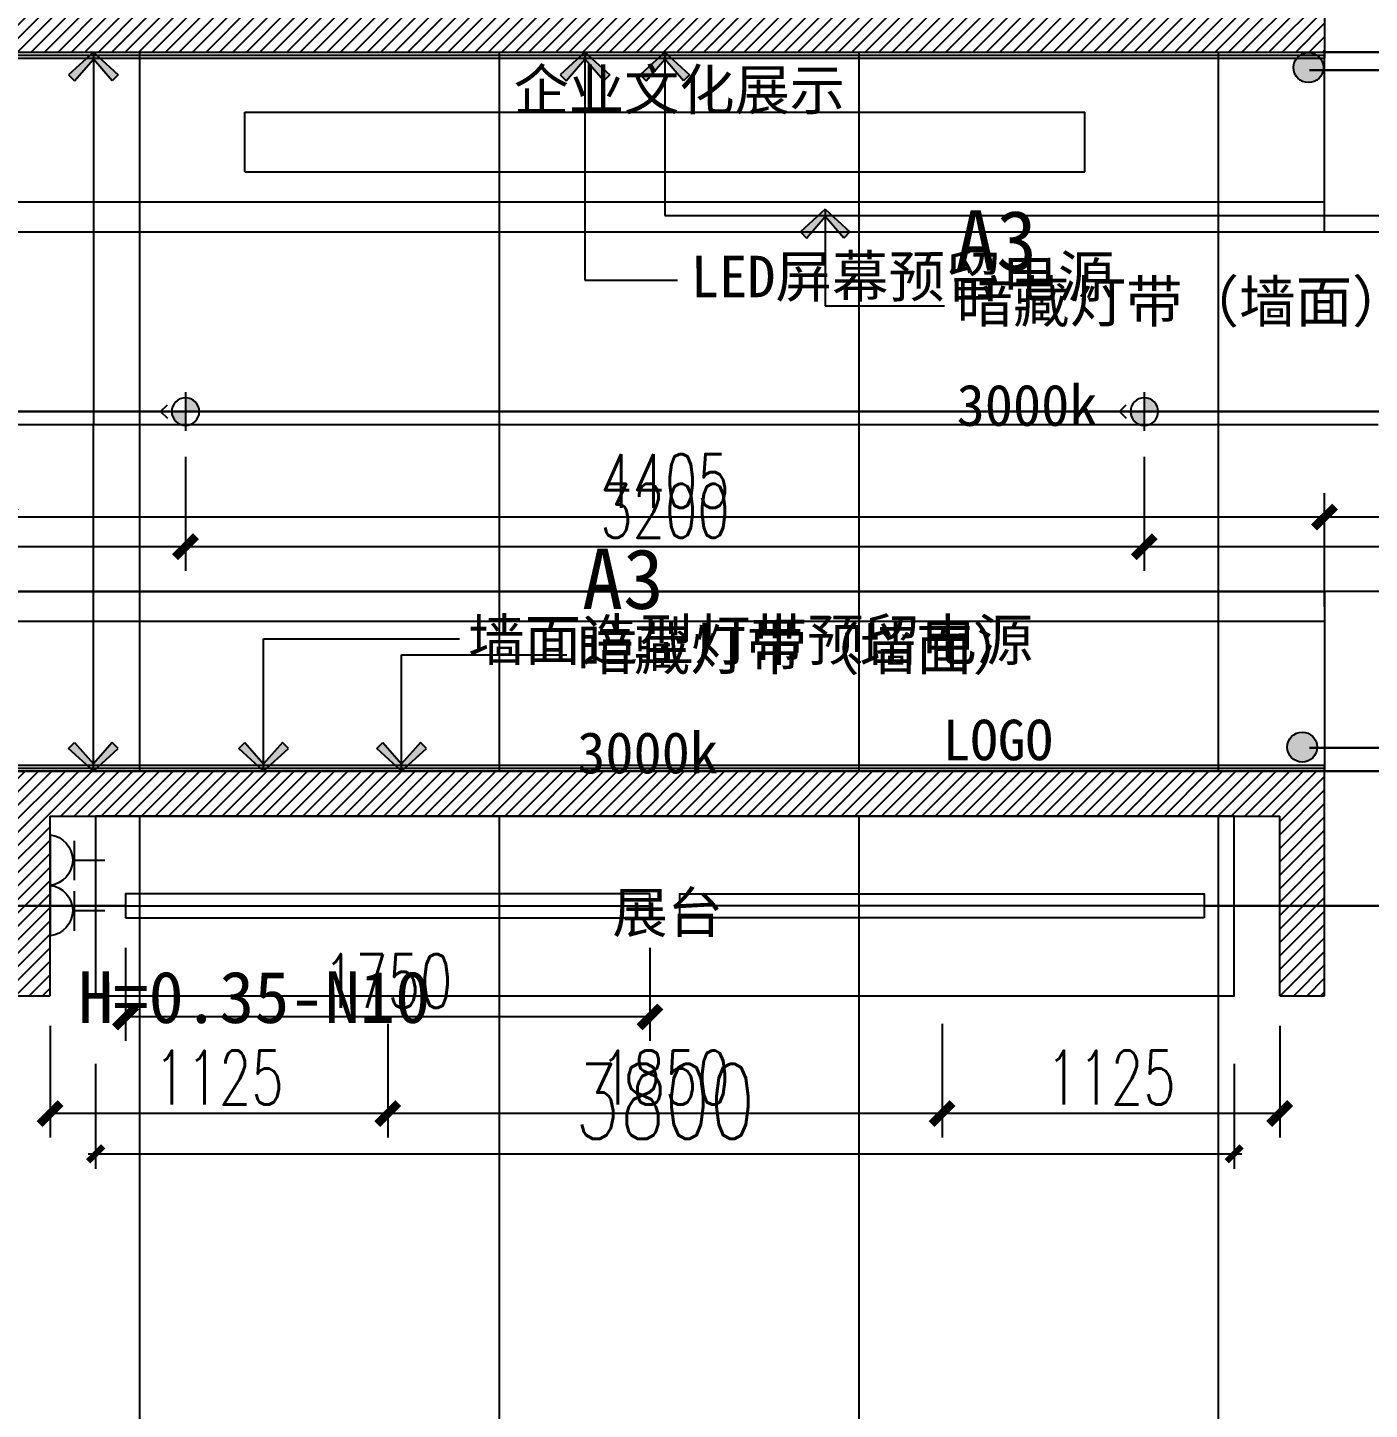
# Model space of a CAD drawing. Header units: millimetres. Extents: x 5625199 to 7433318, y -3316392 to -2552493.
# Drawn here: x 5908676 to 5913153, y -2589870 to -2585258 of the extents above; entities that cross this region are included whole.
import ezdxf

# ---------------------------------------------------------------- set-up
doc = ezdxf.new("R2010")
doc.units = ezdxf.units.MM
doc.header["$PDMODE"] = 35
doc.header["$PDSIZE"] = -10
for name, color, linetype in [('250', 250, 'Continuous'), ('PL-地坪线', 8, 'Continuous'), ('PL-天花', 30, 'Continuous'), ('PL-天花尺寸', 155, 'Continuous'), ('PL-文字标注', 2, 'Continuous'), ('PL-新建墙体', 5, 'Continuous'), ('PL-新建墙体尺寸', 155, 'Continuous'), ('PL-活动家具', 15, 'Continuous'), ('PL-灯具', 2, 'Continuous'), ('PL-灯具尺寸', 155, 'Continuous'), ('SOL【实体】', 250, 'Continuous'), ('TXT【文字】', 8, 'Continuous'), ('开关', 1, 'Continuous'), ('插座', 1, 'Continuous')]:
    doc.layers.add(name, color=color, linetype=linetype)
doc.styles.add('MFD-英文', font='stylu.ttf')
doc.styles.add('STYLE2', font='simhei.ttf')
doc.styles.add('XZC', font='SIMPLEX.SHX', dxfattribs={"width": 0.7, "bigfont": 'hztxt.shx'})
doc.styles.add('标注-尺寸', font='simplex.shx', dxfattribs={"width": 0.7})
doc.styles.add('黑体', font='simhei.ttf')
doc.linetypes.add('LED_LINE', pattern='A,12.7,-5.08,["LED",XZC,S=2.54,R=0,X=-2.54,Y=-1.27],-6.35', length=24.13)
doc.dimstyles.new('100', dxfattribs={"dimtxt": 180, "dimasz": 70, "dimexe": 80, "dimexo": 100, "dimgap": 30, "dimtad": 1, "dimdec": 0, "dimrnd": 5, "dimdsep": 46, "dimtxsty": '标注-尺寸', "dimblk": 'ARCHTICK', "dimcen": 0.2, "dimdle": 5, "dimclrd": 8, "dimclre": 8, "dimclrt": 2, "dimadec": 0, "dimazin": 0, "dimtfac": 1, "dimtdec": 0, "dimtmove": 2, "dimatfit": 3, "dimldrblk": 'ccccc', "dimfxl": 300, "dimfxlon": 1, "dimtolj": 1, "dimtzin": 0, "dimarcsym": 0})
doc.dimstyles.new('MS55', dxfattribs={"dimscale": 0, "dimtxt": 5, "dimasz": 1, "dimexe": 1, "dimexo": 0.8, "dimgap": 1, "dimtad": 1, "dimdec": 0, "dimrnd": 5, "dimdsep": 46, "dimtxsty": '标注-尺寸', "dimblk": 'ARCHTICK', "dimcen": 0, "dimdle": 0.5, "dimclrd": 256, "dimclre": 256, "dimclrt": 50, "dimadec": 0, "dimazin": 0, "dimtfac": 1, "dimtdec": 0, "dimtix": 1, "dimtofl": 0, "dimtmove": 2, "dimatfit": 3, "dimldrblk": 'jt2', "dimfxl": 6, "dimfxlon": 1, "dimtvp": 1, "dimtolj": 1, "dimtzin": 0, "dimarcsym": 0})
doc.dimstyles.new('副本 100', dxfattribs={"dimscale": 0.8, "dimtxt": 180, "dimasz": 70, "dimexe": 80, "dimexo": 100, "dimgap": 30, "dimtad": 1, "dimdec": 0, "dimrnd": 5, "dimdsep": 46, "dimtxsty": '标注-尺寸', "dimblk": 'ARCHTICK', "dimcen": 0.2, "dimdle": 5, "dimclrd": 8, "dimclre": 8, "dimclrt": 2, "dimadec": 0, "dimazin": 0, "dimtfac": 1, "dimtdec": 0, "dimtmove": 2, "dimatfit": 3, "dimldrblk": 'ccccc', "dimfxl": 300, "dimfxlon": 1, "dimtolj": 1, "dimtzin": 0, "dimarcsym": 0})
pattern_1 = [(90, (5919849.4, -2585359.4), (-1200, 7e-14), [])]

# ---------------------------------------------------------------- blocks, each defined once
blk = doc.blocks.new('_ArchTick')
at = {"color": 0, "linetype": 'ByBlock', "const_width": 0.4}
blk.add_lwpolyline([(-0.5, -0.5), (0.5, 0.5)], dxfattribs=at)
blk = doc.blocks.new('*D21')
at = {"layer": 'Defpoints', "color": 0, "transparency": 16777216}
for p in [(5913004.1, -2586891.2), (5908600.5, -2587739.4), (5913004.1, -2587739.4)]:
    blk.add_point(p, dxfattribs=at)
at = {"layer": 'PL-新建墙体尺寸', "color": 8, "lineweight": -2, "ltscale": 500, "transparency": 16777216}
for p, q in [((5908600.5, -2587191.2), (5908600.5, -2586811.2)), ((5913004.1, -2587191.2), (5913004.1, -2586811.2)), ((5908595.5, -2586891.2), (5913009.1, -2586891.2))]:
    blk.add_line(p, q, dxfattribs=at)
at = {"layer": 'PL-新建墙体尺寸', "color": 8, "linetype": 'ByBlock', "lineweight": -2, "transparency": 16777216, "xscale": 70, "yscale": 70, "zscale": 70, "rotation": 180}
blk.add_blockref('_ArchTick', (5908600.5, -2586891.2), dxfattribs=at)
at = {"layer": 'PL-新建墙体尺寸', "color": 8, "linetype": 'ByBlock', "lineweight": -2, "transparency": 16777216, "xscale": 70, "yscale": 70, "zscale": 70}
blk.add_blockref('_ArchTick', (5913004.1, -2586891.2), dxfattribs=at)
at = {"layer": 'PL-新建墙体尺寸', "color": 2, "ltscale": 500, "transparency": 16777216, "insert": (5910802.3, -2586771.2), "char_height": 180, "attachment_point": 5, "style": '标注-尺寸'}
blk.add_mtext('\\A1;4405', dxfattribs=at)
blk = doc.blocks.new('ccccc')
h = blk.add_hatch(color=44)
h.dxf.hatch_style = 1
h.paths.add_polyline_path([(-1.713, -1.115), (-1.349, -1.475), (0, 0), (-1.349, 1.475), (-1.713, 1.115), (-0.424, 0)])
at = {"color": 44}
for p, q in [((-1.349, 1.475), (-1.713, 1.115)), ((0, 0), (-1.349, 1.475)), ((-1.713, 1.115), (-0.424, 0)), ((-0.424, 0), (-5.067, 0)), ((-1.713, -1.115), (-0.424, 0)), ((0, 0), (-1.349, -1.475)), ((-1.349, -1.475), (-1.713, -1.115))]:
    blk.add_line(p, q, dxfattribs=at)
blk = doc.blocks.new('*D22')
at = {"layer": 'Defpoints', "color": 0, "transparency": 16777216}
for p in [(5915404.1, -2586891.2), (5913004.1, -2587739.4), (5915404.1, -2587739.4)]:
    blk.add_point(p, dxfattribs=at)
at = {"layer": 'PL-新建墙体尺寸', "color": 8, "lineweight": -2, "ltscale": 500, "transparency": 16777216}
for p, q in [((5913004.1, -2587191.2), (5913004.1, -2586811.2)), ((5915404.1, -2587191.2), (5915404.1, -2586811.2)), ((5912999.1, -2586891.2), (5915409.1, -2586891.2))]:
    blk.add_line(p, q, dxfattribs=at)
at = {"layer": 'PL-新建墙体尺寸', "color": 8, "linetype": 'ByBlock', "lineweight": -2, "transparency": 16777216, "xscale": 70, "yscale": 70, "zscale": 70, "rotation": 180}
blk.add_blockref('_ArchTick', (5913004.1, -2586891.2), dxfattribs=at)
at = {"layer": 'PL-新建墙体尺寸', "color": 8, "linetype": 'ByBlock', "lineweight": -2, "transparency": 16777216, "xscale": 70, "yscale": 70, "zscale": 70}
blk.add_blockref('_ArchTick', (5915404.1, -2586891.2), dxfattribs=at)
at = {"layer": 'PL-新建墙体尺寸', "color": 2, "ltscale": 500, "transparency": 16777216, "insert": (5914204.1, -2586771.2), "char_height": 180, "attachment_point": 5, "style": '标注-尺寸'}
blk.add_mtext('\\A1;2400', dxfattribs=at)
blk = doc.blocks.new('黑石hei10.cn06063789')
h = blk.add_hatch(color=8)
h.paths.add_polyline_path([(0, 42), (30, 42, 0.414214), (0, 72)])
h.paths.add_polyline_path([(0, 42), (-30, 42, 0.414214), (0, 12)])
at = {"color": 0}
for p, q in [((0, 96), (-14.6, 81.4)), ((0, 96), (0, 0)), ((0, 96), (14.6, 81.4)), ((-42, 42), (42, 42))]:
    blk.add_line(p, q, dxfattribs=at)
blk.add_circle((0, 42), 30, dxfattribs=at)
blk = doc.blocks.new('*U51')
at = {"layer": 'PL-灯具'}
blk.add_blockref('黑石hei10.cn06063789', (0, -42), dxfattribs=at)
blk = doc.blocks.new('*D123')
at = {"layer": 'Defpoints', "color": 0, "transparency": 16777216}
for p in [(5912402.3, -2586539.4), (5916005.9, -2586539.4), (5912402.3, -2586990.6)]:
    blk.add_point(p, dxfattribs=at)
at = {"layer": 'PL-灯具尺寸', "color": 8, "lineweight": -2, "ltscale": 500, "transparency": 16777216}
for p, q in [((5912402.3, -2586690.6), (5912402.3, -2587070.6)), ((5916005.9, -2586690.6), (5916005.9, -2587070.6)), ((5916010.9, -2586990.6), (5912397.3, -2586990.6))]:
    blk.add_line(p, q, dxfattribs=at)
at = {"layer": 'PL-灯具尺寸', "color": 8, "linetype": 'ByBlock', "lineweight": -2, "transparency": 16777216, "xscale": 70, "yscale": 70, "zscale": 70, "rotation": 180}
blk.add_blockref('_ArchTick', (5912402.3, -2586990.6), dxfattribs=at)
at = {"layer": 'PL-灯具尺寸', "color": 8, "linetype": 'ByBlock', "lineweight": -2, "transparency": 16777216, "xscale": 70, "yscale": 70, "zscale": 70}
blk.add_blockref('_ArchTick', (5916005.9, -2586990.6), dxfattribs=at)
at = {"layer": 'PL-灯具尺寸', "color": 2, "ltscale": 500, "transparency": 16777216, "insert": (5914204.1, -2586870.6), "char_height": 180, "attachment_point": 5, "style": '标注-尺寸'}
blk.add_mtext('\\A1;3605', dxfattribs=at)
blk = doc.blocks.new('*D124')
at = {"layer": 'Defpoints', "color": 0, "transparency": 16777216}
for p in [(5909202.3, -2586539.4), (5912402.3, -2586539.4), (5909202.3, -2586990.6)]:
    blk.add_point(p, dxfattribs=at)
at = {"layer": 'PL-灯具尺寸', "color": 8, "lineweight": -2, "ltscale": 500, "transparency": 16777216}
for p, q in [((5909202.3, -2586690.6), (5909202.3, -2587070.6)), ((5912402.3, -2586690.6), (5912402.3, -2587070.6)), ((5912407.3, -2586990.6), (5909197.3, -2586990.6))]:
    blk.add_line(p, q, dxfattribs=at)
at = {"layer": 'PL-灯具尺寸', "color": 8, "linetype": 'ByBlock', "lineweight": -2, "transparency": 16777216, "xscale": 70, "yscale": 70, "zscale": 70, "rotation": 180}
blk.add_blockref('_ArchTick', (5909202.3, -2586990.6), dxfattribs=at)
at = {"layer": 'PL-灯具尺寸', "color": 8, "linetype": 'ByBlock', "lineweight": -2, "transparency": 16777216, "xscale": 70, "yscale": 70, "zscale": 70}
blk.add_blockref('_ArchTick', (5912402.3, -2586990.6), dxfattribs=at)
at = {"layer": 'PL-灯具尺寸', "color": 2, "ltscale": 500, "transparency": 16777216, "insert": (5910802.3, -2586870.6), "char_height": 180, "attachment_point": 5, "style": '标注-尺寸'}
blk.add_mtext('\\A1;3200', dxfattribs=at)
blk = doc.blocks.new('*D125')
at = {"layer": 'Defpoints', "color": 0, "transparency": 16777216}
for p in [(5906695, -2586539.4), (5909202.3, -2586539.4), (5906695, -2586990.6)]:
    blk.add_point(p, dxfattribs=at)
at = {"layer": 'PL-灯具尺寸', "color": 8, "lineweight": -2, "ltscale": 500, "transparency": 16777216}
for p, q in [((5906695, -2586690.6), (5906695, -2587070.6)), ((5909202.3, -2586690.6), (5909202.3, -2587070.6)), ((5909207.3, -2586990.6), (5906690, -2586990.6))]:
    blk.add_line(p, q, dxfattribs=at)
at = {"layer": 'PL-灯具尺寸', "color": 8, "linetype": 'ByBlock', "lineweight": -2, "transparency": 16777216, "xscale": 70, "yscale": 70, "zscale": 70, "rotation": 180}
blk.add_blockref('_ArchTick', (5906695, -2586990.6), dxfattribs=at)
at = {"layer": 'PL-灯具尺寸', "color": 8, "linetype": 'ByBlock', "lineweight": -2, "transparency": 16777216, "xscale": 70, "yscale": 70, "zscale": 70}
blk.add_blockref('_ArchTick', (5909202.3, -2586990.6), dxfattribs=at)
at = {"layer": 'PL-灯具尺寸', "color": 2, "ltscale": 500, "transparency": 16777216, "insert": (5907948.6, -2586870.6), "char_height": 180, "attachment_point": 5, "style": '标注-尺寸'}
blk.add_mtext('\\A1;2505', dxfattribs=at)
blk = doc.blocks.new('*D142')
at = {"layer": 'Defpoints', "color": 0, "transparency": 16777216}
for p in [(5911727.3, -2588149.4), (5912854.1, -2588489.4), (5911727.3, -2588882.7)]:
    blk.add_point(p, dxfattribs=at)
at = {"layer": 'PL-灯具尺寸', "color": 8, "lineweight": -2, "ltscale": 500, "transparency": 16777216}
for p, q in [((5911727.3, -2588582.7), (5911727.3, -2588962.7)), ((5912854.1, -2588589.4), (5912854.1, -2588962.7)), ((5912859.1, -2588882.7), (5911722.3, -2588882.7))]:
    blk.add_line(p, q, dxfattribs=at)
at = {"layer": 'PL-灯具尺寸', "color": 8, "linetype": 'ByBlock', "lineweight": -2, "transparency": 16777216, "xscale": 70, "yscale": 70, "zscale": 70, "rotation": 180}
blk.add_blockref('_ArchTick', (5911727.3, -2588882.7), dxfattribs=at)
at = {"layer": 'PL-灯具尺寸', "color": 8, "linetype": 'ByBlock', "lineweight": -2, "transparency": 16777216, "xscale": 70, "yscale": 70, "zscale": 70}
blk.add_blockref('_ArchTick', (5912854.1, -2588882.7), dxfattribs=at)
at = {"layer": 'PL-灯具尺寸', "color": 2, "ltscale": 500, "transparency": 16777216, "insert": (5912290.7, -2588762.7), "char_height": 180, "attachment_point": 5, "style": '标注-尺寸'}
blk.add_mtext('\\A1;1125', dxfattribs=at)
blk = doc.blocks.new('*D143')
at = {"layer": 'Defpoints', "color": 0, "transparency": 16777216}
for p in [(5911727.3, -2588149.4), (5909877.3, -2588229.4), (5909877.3, -2588882.7)]:
    blk.add_point(p, dxfattribs=at)
at = {"layer": 'PL-灯具尺寸', "color": 8, "lineweight": -2, "ltscale": 500, "transparency": 16777216}
for p, q in [((5909877.3, -2588582.7), (5909877.3, -2588962.7)), ((5911727.3, -2588582.7), (5911727.3, -2588962.7)), ((5911732.3, -2588882.7), (5909872.3, -2588882.7))]:
    blk.add_line(p, q, dxfattribs=at)
at = {"layer": 'PL-灯具尺寸', "color": 8, "linetype": 'ByBlock', "lineweight": -2, "transparency": 16777216, "xscale": 70, "yscale": 70, "zscale": 70, "rotation": 180}
blk.add_blockref('_ArchTick', (5909877.3, -2588882.7), dxfattribs=at)
at = {"layer": 'PL-灯具尺寸', "color": 8, "linetype": 'ByBlock', "lineweight": -2, "transparency": 16777216, "xscale": 70, "yscale": 70, "zscale": 70}
blk.add_blockref('_ArchTick', (5911727.3, -2588882.7), dxfattribs=at)
at = {"layer": 'PL-灯具尺寸', "color": 2, "ltscale": 500, "transparency": 16777216, "insert": (5910802.3, -2588762.7), "char_height": 180, "attachment_point": 5, "style": '标注-尺寸'}
blk.add_mtext('\\A1;1850', dxfattribs=at)
blk = doc.blocks.new('*D144')
at = {"layer": 'Defpoints', "color": 0, "transparency": 16777216}
for p in [(5909877.3, -2588229.4), (5908750.5, -2588489.4), (5908750.5, -2588882.7)]:
    blk.add_point(p, dxfattribs=at)
at = {"layer": 'PL-灯具尺寸', "color": 8, "lineweight": -2, "ltscale": 500, "transparency": 16777216}
for p, q in [((5908750.5, -2588589.4), (5908750.5, -2588962.7)), ((5909877.3, -2588582.7), (5909877.3, -2588962.7)), ((5909882.3, -2588882.7), (5908745.5, -2588882.7))]:
    blk.add_line(p, q, dxfattribs=at)
at = {"layer": 'PL-灯具尺寸', "color": 8, "linetype": 'ByBlock', "lineweight": -2, "transparency": 16777216, "xscale": 70, "yscale": 70, "zscale": 70, "rotation": 180}
blk.add_blockref('_ArchTick', (5908750.5, -2588882.7), dxfattribs=at)
at = {"layer": 'PL-灯具尺寸', "color": 8, "linetype": 'ByBlock', "lineweight": -2, "transparency": 16777216, "xscale": 70, "yscale": 70, "zscale": 70}
blk.add_blockref('_ArchTick', (5909877.3, -2588882.7), dxfattribs=at)
at = {"layer": 'PL-灯具尺寸', "color": 2, "ltscale": 500, "transparency": 16777216, "insert": (5909313.9, -2588762.7), "char_height": 180, "attachment_point": 5, "style": '标注-尺寸'}
blk.add_mtext('\\A1;1125', dxfattribs=at)
blk = doc.blocks.new('c')
at = {"color": 1}
for p, q in [((788246.7, -244144.4), (788246.7, -243941.4)), ((788369.6, -244135), (788119, -244135)), ((788406.2, -244287), (788087.1, -244287))]:
    blk.add_line(p, q, dxfattribs=at)
blk.add_arc((788246.7, -244305), 160.6, 6.43423, 173.56577, dxfattribs=at)
blk = doc.blocks.new('*D1163')
at = {"layer": 'Defpoints', "color": 0, "transparency": 16777216}
for p in [(5912423.3, -2587889.4), (5912247.8, -2588489.4), (5913625.1, -2588489.4)]:
    blk.add_point(p, dxfattribs=at)
at = {"layer": 'TXT【文字】', "lineweight": -2, "ltscale": 500, "transparency": 16777216}
for p, q in [((5913625.1, -2587864.4), (5913625.1, -2588514.4)), ((5913325.1, -2587889.4), (5913675.1, -2587889.4)), ((5913325.1, -2588489.4), (5913675.1, -2588489.4))]:
    blk.add_line(p, q, dxfattribs=at)
at = {"layer": 'TXT【文字】', "linetype": 'ByBlock', "lineweight": -2, "transparency": 16777216, "xscale": 50.00000000000001, "yscale": 50.00000000000001, "zscale": 50.00000000000001}
for p, rotation in [((5913625.1, -2587889.4), 90), ((5913625.1, -2588489.4), 270)]:
    blk.add_blockref('_ArchTick', p, dxfattribs=dict(at, rotation=rotation))
at = {"layer": 'TXT【文字】', "color": 50, "ltscale": 500, "transparency": 16777216, "insert": (5913450.1, -2588189.4), "char_height": 250, "attachment_point": 5, "rotation": 90, "style": '标注-尺寸'}
blk.add_mtext('\\A1;600', dxfattribs=at)
blk = doc.blocks.new('jt2')
at = {"ltscale": 0.1}
blk.add_line((0, 0), (-1, 0), dxfattribs=at)
at = {"color": 6, "ltscale": 0.1}
blk.add_lwpolyline([(-1.217, 1.261), (-0.717, 1.5), (0.019, 0), (-0.717, -1.5), (-1.217, -1.261), (0, 0), (-1.217, 1.261)], dxfattribs=at)
blk = doc.blocks.new('*D1182')
at = {"layer": 'Defpoints', "color": 0, "transparency": 16777216}
for p in [(5908274.3, -2588489.4), (5909381.6, -2588489.4), (5908651.8, -2591189.4)]:
    blk.add_point(p, dxfattribs=at)
at = {"layer": 'TXT【文字】', "lineweight": -2, "ltscale": 500, "transparency": 16777216}
for p, q in [((5908274.3, -2591214.4), (5908274.3, -2588464.4)), ((5908574.3, -2588489.4), (5908224.3, -2588489.4)), ((5908574.3, -2591189.4), (5908224.3, -2591189.4))]:
    blk.add_line(p, q, dxfattribs=at)
at = {"layer": 'TXT【文字】', "linetype": 'ByBlock', "lineweight": -2, "transparency": 16777216, "xscale": 50.00000000000001, "yscale": 50.00000000000001, "zscale": 50.00000000000001}
for p, rotation in [((5908274.3, -2588489.4), 90), ((5908274.3, -2591189.4), 270)]:
    blk.add_blockref('_ArchTick', p, dxfattribs=dict(at, rotation=rotation))
at = {"layer": 'TXT【文字】', "color": 50, "ltscale": 500, "transparency": 16777216, "insert": (5908099.3, -2589839.4), "char_height": 250, "attachment_point": 5, "rotation": 90, "style": '标注-尺寸'}
blk.add_mtext('\\A1;2700', dxfattribs=at)
blk = doc.blocks.new('*D1183')
at = {"layer": 'Defpoints', "color": 0, "transparency": 16777216}
for p in [(5912929.1, -2588489.4), (5913151.8, -2590489.4), (5915323, -2590489.4)]:
    blk.add_point(p, dxfattribs=at)
at = {"layer": 'TXT【文字】', "lineweight": -2, "ltscale": 500, "transparency": 16777216}
for p, q in [((5915323, -2588464.4), (5915323, -2590514.4)), ((5915023, -2588489.4), (5915373, -2588489.4)), ((5915023, -2590489.4), (5915373, -2590489.4))]:
    blk.add_line(p, q, dxfattribs=at)
at = {"layer": 'TXT【文字】', "linetype": 'ByBlock', "lineweight": -2, "transparency": 16777216, "xscale": 50.00000000000001, "yscale": 50.00000000000001, "zscale": 50.00000000000001}
for p, rotation in [((5915323, -2588489.4), 90), ((5915323, -2590489.4), 270)]:
    blk.add_blockref('_ArchTick', p, dxfattribs=dict(at, rotation=rotation))
at = {"layer": 'TXT【文字】', "color": 50, "ltscale": 500, "transparency": 16777216, "insert": (5915148, -2589489.4), "char_height": 250, "attachment_point": 5, "rotation": 90, "style": '标注-尺寸'}
blk.add_mtext('\\A1;2000', dxfattribs=at)
blk = doc.blocks.new('*D1278')
at = {"layer": 'Defpoints', "color": 0, "transparency": 16777216}
for p in [(5913004.1, -2585339.4), (5913004.1, -2585939.4), (5913635.5, -2585939.4)]:
    blk.add_point(p, dxfattribs=at)
at = {"layer": 'PL-天花尺寸', "color": 8, "lineweight": -2, "ltscale": 500, "transparency": 16777216}
for p, q in [((5913335.5, -2585339.4), (5913715.5, -2585339.4)), ((5913635.5, -2585334.4), (5913635.5, -2585944.4)), ((5913335.5, -2585939.4), (5913715.5, -2585939.4))]:
    blk.add_line(p, q, dxfattribs=at)
at = {"layer": 'PL-天花尺寸', "color": 8, "linetype": 'ByBlock', "lineweight": -2, "transparency": 16777216, "xscale": 70, "yscale": 70, "zscale": 70}
for p, rotation in [((5913635.5, -2585339.4), 90), ((5913635.5, -2585939.4), 270)]:
    blk.add_blockref('_ArchTick', p, dxfattribs=dict(at, rotation=rotation))
at = {"layer": 'PL-天花尺寸', "color": 2, "ltscale": 500, "transparency": 16777216, "insert": (5913515.5, -2585639.4), "char_height": 180, "attachment_point": 5, "rotation": 90, "style": '标注-尺寸'}
blk.add_mtext('\\A1;600', dxfattribs=at)
blk = doc.blocks.new('*D1279')
at = {"layer": 'Defpoints', "color": 0, "transparency": 16777216}
for p in [(5913004.1, -2585939.4), (5913004.1, -2587139.4), (5913635.5, -2587139.4)]:
    blk.add_point(p, dxfattribs=at)
at = {"layer": 'PL-天花尺寸', "color": 8, "lineweight": -2, "ltscale": 500, "transparency": 16777216}
for p, q in [((5913335.5, -2585939.4), (5913715.5, -2585939.4)), ((5913635.5, -2585934.4), (5913635.5, -2587144.4)), ((5913335.5, -2587139.4), (5913715.5, -2587139.4))]:
    blk.add_line(p, q, dxfattribs=at)
at = {"layer": 'PL-天花尺寸', "color": 8, "linetype": 'ByBlock', "lineweight": -2, "transparency": 16777216, "xscale": 70, "yscale": 70, "zscale": 70}
for p, rotation in [((5913635.5, -2585939.4), 90), ((5913635.5, -2587139.4), 270)]:
    blk.add_blockref('_ArchTick', p, dxfattribs=dict(at, rotation=rotation))
at = {"layer": 'PL-天花尺寸', "color": 2, "ltscale": 500, "transparency": 16777216, "insert": (5913515.5, -2586539.4), "char_height": 180, "attachment_point": 5, "rotation": 90, "style": '标注-尺寸'}
blk.add_mtext('\\A1;1200', dxfattribs=at)
blk = doc.blocks.new('*D1280')
at = {"layer": 'Defpoints', "color": 0, "transparency": 16777216}
for p in [(5913004.1, -2587139.4), (5913004.1, -2587739.4), (5913635.5, -2587739.4)]:
    blk.add_point(p, dxfattribs=at)
at = {"layer": 'PL-天花尺寸', "color": 8, "lineweight": -2, "ltscale": 500, "transparency": 16777216}
for p, q in [((5913335.5, -2587139.4), (5913715.5, -2587139.4)), ((5913635.5, -2587134.4), (5913635.5, -2587744.4)), ((5913335.5, -2587739.4), (5913715.5, -2587739.4))]:
    blk.add_line(p, q, dxfattribs=at)
at = {"layer": 'PL-天花尺寸', "color": 8, "linetype": 'ByBlock', "lineweight": -2, "transparency": 16777216, "xscale": 70, "yscale": 70, "zscale": 70}
for p, rotation in [((5913635.5, -2587139.4), 90), ((5913635.5, -2587739.4), 270)]:
    blk.add_blockref('_ArchTick', p, dxfattribs=dict(at, rotation=rotation))
at = {"layer": 'PL-天花尺寸', "color": 2, "ltscale": 500, "transparency": 16777216, "insert": (5913515.5, -2587439.4), "char_height": 180, "attachment_point": 5, "rotation": 90, "style": '标注-尺寸'}
blk.add_mtext('\\A1;600', dxfattribs=at)
blk = doc.blocks.new('G$CA9BB48B2')
at = {"layer": '开关'}
h = blk.add_hatch(color=256, dxfattribs=at)
h.dxf.hatch_style = 1
h.paths.add_polyline_path([(100, 50, 1), (0, 50, 1)])
blk.add_circle((50, 50), 50, dxfattribs=at)
blk = doc.blocks.new('*D1412')
at = {"layer": 'Defpoints', "color": 0, "transparency": 16777216}
for p in [(5908902.3, -2588489.4), (5912702.3, -2588489.4), (5912702.3, -2589017.2)]:
    blk.add_point(p, dxfattribs=at)
at = {"layer": 'TXT【文字】', "lineweight": -2, "ltscale": 500, "transparency": 16777216}
for p, q in [((5908902.3, -2588717.2), (5908902.3, -2589067.2)), ((5912702.3, -2588717.2), (5912702.3, -2589067.2)), ((5908877.3, -2589017.2), (5912727.3, -2589017.2))]:
    blk.add_line(p, q, dxfattribs=at)
at = {"layer": 'TXT【文字】', "linetype": 'ByBlock', "lineweight": -2, "transparency": 16777216, "xscale": 50.00000000000001, "yscale": 50.00000000000001, "zscale": 50.00000000000001, "rotation": 180}
blk.add_blockref('_ArchTick', (5908902.3, -2589017.2), dxfattribs=at)
at = {"layer": 'TXT【文字】', "linetype": 'ByBlock', "lineweight": -2, "transparency": 16777216, "xscale": 50.00000000000001, "yscale": 50.00000000000001, "zscale": 50.00000000000001}
blk.add_blockref('_ArchTick', (5912702.3, -2589017.2), dxfattribs=at)
at = {"layer": 'TXT【文字】', "color": 50, "ltscale": 500, "transparency": 16777216, "insert": (5910802.3, -2588842.2), "char_height": 250, "attachment_point": 5, "style": '标注-尺寸'}
blk.add_mtext('\\A1;3800', dxfattribs=at)
blk = doc.blocks.new('*D1450')
at = {"layer": 'Defpoints', "color": 0, "transparency": 16777216}
for p in [(5909002.3, -2588229.4), (5910752.3, -2588229.4), (5909002.3, -2588560.1)]:
    blk.add_point(p, dxfattribs=at)
at = {"layer": 'PL-灯具尺寸', "color": 8, "lineweight": -2, "ltscale": 500, "transparency": 16777216}
for p, q in [((5909002.3, -2588329.4), (5909002.3, -2588640.1)), ((5910752.3, -2588329.4), (5910752.3, -2588640.1)), ((5910757.3, -2588560.1), (5908997.3, -2588560.1))]:
    blk.add_line(p, q, dxfattribs=at)
at = {"layer": 'PL-灯具尺寸', "color": 8, "linetype": 'ByBlock', "lineweight": -2, "transparency": 16777216, "xscale": 70, "yscale": 70, "zscale": 70, "rotation": 180}
blk.add_blockref('_ArchTick', (5909002.3, -2588560.1), dxfattribs=at)
at = {"layer": 'PL-灯具尺寸', "color": 8, "linetype": 'ByBlock', "lineweight": -2, "transparency": 16777216, "xscale": 70, "yscale": 70, "zscale": 70}
blk.add_blockref('_ArchTick', (5910752.3, -2588560.1), dxfattribs=at)
at = {"layer": 'PL-灯具尺寸', "color": 2, "ltscale": 500, "transparency": 16777216, "insert": (5909877.3, -2588440.1), "char_height": 180, "attachment_point": 5, "style": '标注-尺寸'}
blk.add_mtext('\\A1;1750', dxfattribs=at)

msp = doc.modelspace()

# ---------------------------------------------------------------- hatches: boundary and pattern name
at = {"layer": 'PL-地坪线', "ltscale": 500}
h = msp.add_hatch(dxfattribs=at)
h.set_pattern_fill('_USER', color=250, scale=1200, angle=90, pattern_type=0)
h.set_pattern_definition(pattern_1)
h.paths.add_polyline_path([(5927018.95, -2585729.48), (5927018.95, -2585339.42), (5925478.78, -2585339.42), (5925328.78, -2585339.42), (5923168.78, -2585339.42), (5923068.78, -2585339.42), (5923018.78, -2585339.42), (5923018.78, -2585289.42), (5923018.78, -2585189.42), (5923018.78, -2580509.31), (5923018.78, -2580109.31), (5922418.78, -2580109.31), (5921357.27, -2580109.31), (5920757.27, -2580109.31), (5915357.27, -2580109.31), (5914757.27, -2580109.31), (5909357.27, -2580109.31), (5908757.27, -2580109.31), (5905389.39, -2580109.31), (5905389.39, -2583909.31), (5905389.39, -2584049.31), (5905389.39, -2585189.42), (5907850.52, -2585189.42), (5907850.52, -2584589.42), (5908000.52, -2584589.42), (5908600.52, -2584589.42), (5908750.52, -2584589.42), (5908750.52, -2585189.42), (5912854.13, -2585189.42), (5912854.13, -2584589.42), (5913004.13, -2584589.42), (5913004.13, -2585339.42), (5915404.13, -2585339.42), (5915404.13, -2584589.42), (5915554.13, -2584589.42), (5915554.13, -2585189.42), (5919699.42, -2585189.42), (5919699.42, -2584589.42), (5919849.42, -2584589.42), (5919849.42, -2585339.42), (5919849.42, -2585349.42), (5919849.42, -2585359.42), (5919849.42, -2587719.42), (5919849.42, -2587729.42), (5919849.42, -2587739.42), (5919849.42, -2588489.42), (5919699.42, -2588489.42), (5919699.42, -2587889.42), (5915554.13, -2587889.42), (5915554.13, -2588489.42), (5915404.13, -2588489.42), (5915404.13, -2587739.42), (5913004.13, -2587739.42), (5913004.13, -2588489.42), (5912854.13, -2588489.42), (5912854.13, -2587889.42), (5908750.52, -2587889.42), (5908750.52, -2588489.42), (5908600.52, -2588489.42), (5908600.52, -2587739.42), (5908000.52, -2587739.42), (5908000.52, -2588489.42), (5907850.52, -2588489.42), (5907850.52, -2587889.42), (5905389.66, -2587889.42), (5905389.39, -2590009.53), (5903189.37, -2590009.53), (5903189.37, -2598029.48), (5905109.37, -2598029.48), (5907882.09, -2598029.48), (5920336.21, -2598029.48), (5923109.37, -2598029.48), (5925063.95, -2598029.48), (5926523.14, -2598029.48), (5927018.96, -2598029.48), (5927018.94, -2597729.66), (5926984.21, -2595029.85), (5923018.77, -2595029.85), (5923018.77, -2593127.21), (5923152.98, -2593127.21), (5923152.98, -2593687.74), (5923224.03, -2593687.74), (5924124.04, -2593687.74), (5924787.2, -2593687.74), (5924787.2, -2591366.67), (5924124.04, -2591366.67), (5923224.03, -2591366.67), (5923152.98, -2591366.67), (5923152.98, -2591927.2), (5923018.77, -2591927.2), (5923018.77, -2591579.55), (5921718.77, -2591579.55), (5921718.77, -2595029.85), (5921568.77, -2595029.85), (5921568.77, -2591579.55), (5921468.77, -2591579.55), (5921468.77, -2591429.55), (5923018.77, -2591429.55), (5923018.77, -2589809.55), (5927018.95, -2589809.55), (5927018.95, -2586329.48), (5927018.95, -2585774.42)])
h.paths.add_polyline_path([(5906475.65, -2595493.67), (5907291.12, -2595493.67), (5907698.86, -2596199.89), (5907291.12, -2596906.11), (5906475.65, -2596906.11), (5906067.92, -2596199.89)], flags=16)
h.paths.add_polyline_path([(5906533.39, -2595593.67), (5907233.39, -2595593.67), (5907583.39, -2596199.89), (5907233.39, -2596806.11), (5906533.39, -2596806.11), (5906183.39, -2596199.89)], flags=0)
h.paths.add_polyline_path([(5907239.37, -2596199.48, 1), (5906539.37, -2596199.48, 1)], flags=0)
h = msp.add_hatch(dxfattribs=at)
h.set_pattern_fill('_USER', color=250, scale=600, pattern_type=0)
h.set_pattern_definition([(0, (5919849.4, -2586539.4), (0, 600), [])])
h.paths.add_polyline_path([(5905389.39, -2587739.42), (5908000.52, -2587739.42), (5908600.52, -2587739.42), (5913004.13, -2587739.42), (5915404.13, -2587739.42), (5919849.42, -2587739.42), (5919849.42, -2585339.42), (5915404.13, -2585339.42), (5913004.13, -2585339.42), (5908600.52, -2585339.42), (5908000.52, -2585339.42), (5905389.39, -2585339.42), (5905389.39, -2585739.42), (5905389.39, -2587339.42)])
h = msp.add_hatch(dxfattribs=at)
h.set_pattern_fill('_USER', color=250, scale=1200, angle=90, pattern_type=0)
h.set_pattern_definition(pattern_1)
h.paths.add_polyline_path([(5905389.39, -2587739.42), (5908000.52, -2587739.42), (5908600.52, -2587739.42), (5913004.13, -2587739.42), (5915404.13, -2587739.42), (5919849.42, -2587739.42), (5919849.42, -2585339.42), (5915404.13, -2585339.42), (5913004.13, -2585339.42), (5908600.52, -2585339.42), (5908000.52, -2585339.42), (5905389.39, -2585339.42), (5905389.39, -2585739.42), (5905389.39, -2587339.42)])
at = {"layer": 'PL-新建墙体'}
h = msp.add_hatch(dxfattribs=at)
h.set_pattern_fill('ANSI31', color=251, scale=10)
h.set_pattern_definition([(45, (273402.825, -417409.755), (-22.4506403, 22.4506403), [])])
h.paths.add_polyline_path([(5905249.39, -2585189.42), (5904749.39, -2585189.42), (5904749.39, -2585339.42), (5904749.41, -2585839.42), (5905389.39, -2585839.42), (5905389.39, -2585339.42), (5908000.52, -2585339.42), (5908000.52, -2584589.42), (5907850.52, -2584589.42), (5907850.52, -2585189.42), (5905389.39, -2585189.42)])
h.paths.add_polyline_path([(5908600.52, -2587739.42), (5908600.52, -2588489.42), (5908750.52, -2588489.42), (5908750.52, -2587889.42), (5912854.13, -2587889.42), (5912854.13, -2588489.42), (5913004.13, -2588489.42), (5913004.13, -2587739.42)])
h.paths.add_polyline_path([(5913004.13, -2585339.42), (5913004.13, -2584589.42), (5912854.13, -2584589.42), (5912854.13, -2585189.42), (5908750.52, -2585189.42), (5908750.52, -2584589.42), (5908600.52, -2584589.42), (5908600.52, -2585339.42)])
h.paths.add_polyline_path([(5919849.42, -2585339.42), (5919849.42, -2584589.42), (5919699.42, -2584589.42), (5919699.42, -2585189.42), (5915554.13, -2585189.42), (5915554.13, -2584589.42), (5915404.13, -2584589.42), (5915404.13, -2585339.42)])
h.paths.add_polyline_path([(5915404.13, -2587739.42), (5915404.13, -2588489.42), (5915554.13, -2588489.42), (5915554.13, -2587889.42), (5919699.42, -2587889.42), (5919699.42, -2588489.42), (5919849.42, -2588489.42), (5919849.42, -2587739.42)])
h.paths.add_polyline_path([(5922418.78, -2579969.31), (5922418.78, -2580029.31), (5922418.78, -2580049.31), (5922418.78, -2580109.31), (5923018.78, -2580109.31), (5923018.78, -2580509.31), (5923168.78, -2580509.31), (5923168.78, -2580109.31), (5923289.37, -2580109.31), (5923289.37, -2579969.31)])

# ---------------------------------------------------------------- linework, layer by layer
at = {"layer": '250', "ltscale": 500}
for p, q in [((5915404.13, -2585339.42), (5913004.13, -2585339.42)), ((5913004.13, -2587739.42), (5915404.13, -2587739.42))]:
    msp.add_line(p, q, dxfattribs=at)
at = {"layer": 'PL-地坪线', "color": 2, "linetype": 'LED_LINE', "ltscale": 0.3}
for p, q in [((5908600.52, -2585349.42), (5913004.13, -2585349.42)), ((5908600.52, -2587729.42), (5913004.13, -2587729.42))]:
    msp.add_line(p, q, dxfattribs=at)
at = {"layer": 'PL-地坪线', "ltscale": 500}
for p, q in [((5908600.52, -2585359.42), (5913004.13, -2585359.42)), ((5913004.13, -2585339.42), (5915404.13, -2585339.42)), ((5913004.13, -2585339.42), (5913004.13, -2585359.42)), ((5908600.52, -2587719.42), (5913004.13, -2587719.42)), ((5913004.13, -2587739.42), (5913004.13, -2587719.42)), ((5913004.13, -2587739.42), (5915404.13, -2587739.42))]:
    msp.add_line(p, q, dxfattribs=at)
at = {"layer": 'PL-天花', "color": 5, "ltscale": 500}
for p, q in [((5913004.13, -2585939.42), (5913004.13, -2585339.42)), ((5908600.52, -2585939.42), (5913004.13, -2585939.42)), ((5908600.52, -2587139.42), (5913004.13, -2587139.42)), ((5913004.13, -2587139.42), (5913004.13, -2587739.42))]:
    msp.add_line(p, q, dxfattribs=at)
at = {"layer": 'PL-天花', "ltscale": 500}
for p, q in [((5909400.52, -2585739.42), (5909400.52, -2585539.42)), ((5909400.52, -2585539.42), (5912204.13, -2585539.42)), ((5912204.13, -2585739.42), (5912204.13, -2585539.42)), ((5909400.52, -2585739.42), (5912204.13, -2585739.42))]:
    msp.add_line(p, q, dxfattribs=at)
at = {"layer": 'PL-天花', "color": 2, "linetype": 'LED_LINE', "ltscale": 0.3}
for p, q in [((5909002.33, -2588189.42), (5910752.33, -2588189.42)), ((5912602.33, -2588189.42), (5910852.33, -2588189.42))]:
    msp.add_line(p, q, dxfattribs=at)
at = {"layer": 'PL-天花', "ltscale": 500}
for points in [[(5909002.33, -2588229.42), (5910752.33, -2588229.42), (5910752.33, -2588149.42), (5909002.33, -2588149.42)], [(5912602.33, -2588229.42), (5910852.33, -2588229.42), (5910852.33, -2588149.42), (5912602.33, -2588149.42)]]:
    msp.add_lwpolyline(points, close=True, dxfattribs=at)
at = {"layer": 'PL-新建墙体'}
for p, q in [((5913004.13, -2584589.42), (5913004.13, -2585339.42)), ((5908600.52, -2585339.42), (5913004.13, -2585339.42)), ((5908600.52, -2587739.42), (5913004.13, -2587739.42)), ((5913004.13, -2588489.42), (5913004.13, -2587739.42)), ((5908750.52, -2588489.42), (5908750.52, -2587889.42)), ((5908750.52, -2587889.42), (5912854.13, -2587889.42)), ((5912854.13, -2588489.42), (5912854.13, -2587889.42)), ((5908600.52, -2588489.42), (5908750.52, -2588489.42)), ((5912854.13, -2588489.42), (5913004.13, -2588489.42))]:
    msp.add_line(p, q, dxfattribs=at)
at = {"layer": 'PL-活动家具'}
msp.add_lwpolyline([(5908902.33, -2588489.42), (5912702.33, -2588489.42), (5912702.33, -2587889.42), (5908902.33, -2587889.42)], close=True, dxfattribs=at)
at = {"layer": 'SOL【实体】', "color": 8, "ltscale": 500}
for p, q in [((5913004.13, -2585839.42), (5913004.13, -2585339.42)), ((5908600.52, -2585839.42), (5913004.13, -2585839.42)), ((5908600.52, -2587239.42), (5913004.13, -2587239.42)), ((5913004.13, -2587239.42), (5913004.13, -2587739.42))]:
    msp.add_line(p, q, dxfattribs=at)
at = {"layer": '开关', "const_width": 7.95}
for points in [[(5912953.03, -2585399.16), (5913917.87, -2585399.16)], [(5906685.74, -2586539.42), (5919901.73, -2586539.42)], [(5912953.03, -2587661.76), (5913917.87, -2587661.76)], [(5907520.09, -2588189.42), (5909002.33, -2588189.42)], [(5912602.33, -2588189.42), (5915826.78, -2588189.42)]]:
    msp.add_lwpolyline(points, dxfattribs=at)

# ---------------------------------------------------------------- block references
at = {"layer": 'PL-灯具', "xscale": -1.536000000000001, "yscale": 1.536000000000001, "zscale": 1.536000000000001}
for p, rotation in [((5909202.33, -2586539.42), 89.99999999999991), ((5912402.33, -2586539.42), 89.99999999999993)]:
    msp.add_blockref('*U51', p, dxfattribs=dict(at, rotation=rotation))
at = {"layer": '开关'}
for p in [(5912900.14, -2585441.16), (5912879.39, -2587709.35)]:
    msp.add_blockref('G$CA9BB48B2', p, dxfattribs=at)
at = {"layer": '插座', "color": 8, "extrusion": (0, 0, -1), "xscale": 0.5278793143221311, "yscale": 0.5278793143221311, "zscale": -0.5278793143221311, "rotation": 90.00000000000001}
for p in [(-6037704.59, -3004135.82), (-6037704.59, -3004304.29)]:
    msp.add_blockref('c', p, dxfattribs=at)

# ---------------------------------------------------------------- texts
at = {"layer": 'PL-文字标注', "color": 2, "style": '黑体'}
for s, p in [('企业文化展示', (5910297.36, -2585532.33)), ('LOGO', (5911729.75, -2587703.14)), ('展台', (5910627.2, -2588278.59))]:
    msp.add_text(s, height=135.168, dxfattribs=at).set_placement(p)
at = {"layer": '开关', "color": 2, "linetype": 'ByBlock', "ltscale": 500, "char_height": 200.7245, "attachment_point": 1, "line_spacing_factor": 1.5, "style": 'MFD-英文'}
for insert in [(5911771.3, -2585867.83, 0), (5910525.91, -2586997.37, 0)]:
    msp.add_mtext('{\\fSimSun|b0|i0|c134|p2;A3}', dxfattribs=dict(at, insert=insert))
at = {"layer": '开关', "color": 2, "ltscale": 0.5, "char_height": 138.24, "attachment_point": 1, "rotation": 0.01848, "line_spacing_factor": 1.5, "style": 'STYLE2'}
for insert in [(5911775.77, -2586103.13, 0), (5910509.39, -2587263.2, 0)]:
    msp.add_mtext('{\\fSimSun|b0|i0|c134|p2;暗藏灯带（墙面）\\P}3000k', dxfattribs=dict(at, insert=insert))
at = {"layer": '插座', "color": 1, "ltscale": 0.5, "style": 'STYLE2'}
for s, height, p in [('LED屏幕预留电源', 138.24, (5910889.21, -2586157.53)), ('墙面造型灯带预留电源', 138.24, (5910145.76, -2587370.82)), ('H=0.35-N10', 172.8, (5908843.97, -2588580.6))]:
    msp.add_text(s, height=height, rotation=0.01848, dxfattribs=at).set_placement(p)

# ---------------------------------------------------------------- dimensions: what is measured, and where the dimension line sits
at = {"layer": 'PL-天花尺寸', "ltscale": 500}
for base, p1, p2, picture, middle in [((5913635.46, -2585939.42), (5913004.13, -2585339.42), (5913004.13, -2585939.42), '*D1278', (5913515.46, -2585639.42)), ((5913635.46, -2587139.42), (5913004.13, -2585939.42), (5913004.13, -2587139.42), '*D1279', (5913515.46, -2586539.42)), ((5913635.46, -2587739.42), (5913004.13, -2587139.42), (5913004.13, -2587739.42), '*D1280', (5913515.46, -2587439.42))]:
    dim = msp.add_linear_dim(base=base, p1=p1, p2=p2, angle=90, dimstyle='100', override={"dimtxsty": '标注-尺寸', "dimldrblk": 'ccccc'}, dxfattribs=at)
    dim.commit()
    dim.dimension.update_dxf_attribs({"geometry": picture, "text_midpoint": middle})
at = {"layer": 'PL-新建墙体尺寸', "ltscale": 500}
dim = msp.add_linear_dim(base=(5913004.13, -2586891.16), p1=(5908600.52, -2587739.42), p2=(5913004.13, -2587739.42), dimstyle='100', dxfattribs=at)
dim.commit()
dim.dimension.update_dxf_attribs({"geometry": '*D21', "text_midpoint": (5910802.33, -2586771.16)})
dim = msp.add_linear_dim(base=(5915404.13, -2586891.16), p1=(5913004.13, -2587739.42), p2=(5915404.13, -2587739.42), dimstyle='100', override={"dimtxsty": '标注-尺寸', "dimldrblk": 'ccccc'}, dxfattribs=at)
dim.commit()
dim.dimension.update_dxf_attribs({"geometry": '*D22', "text_midpoint": (5914204.13, -2586771.16)})
at = {"layer": 'PL-灯具尺寸', "ltscale": 500}
for base, p1, p2, picture, middle in [((5906694.96, -2586990.6), (5909202.33, -2586539.42), (5906694.96, -2586539.42), '*D125', (5907948.64, -2586870.6)), ((5909202.33, -2586990.6), (5912402.33, -2586539.42), (5909202.33, -2586539.42), '*D124', (5910802.33, -2586870.6)), ((5912402.33, -2586990.6), (5916005.94, -2586539.42), (5912402.33, -2586539.42), '*D123', (5914204.13, -2586870.6)), ((5909877.33, -2588882.7), (5911727.33, -2588149.42), (5909877.33, -2588229.42), '*D143', (5910802.33, -2588762.7)), ((5911727.33, -2588882.7), (5912854.13, -2588489.42), (5911727.33, -2588149.42), '*D142', (5912290.73, -2588762.7)), ((5908750.52, -2588882.7), (5909877.33, -2588229.42), (5908750.52, -2588489.42), '*D144', (5909313.92, -2588762.7))]:
    dim = msp.add_linear_dim(base=base, p1=p1, p2=p2, dimstyle='100', dxfattribs=at)
    dim.commit()
    dim.dimension.update_dxf_attribs({"geometry": picture, "text_midpoint": middle})
dim = msp.add_linear_dim(base=(5909002.33, -2588560.08), p1=(5910752.33, -2588229.42), p2=(5909002.33, -2588229.42), dimstyle='100', override={"dimtxsty": '标注-尺寸', "dimldrblk": 'ccccc'}, dxfattribs=at)
dim.commit()
dim.dimension.update_dxf_attribs({"geometry": '*D1450', "text_midpoint": (5909877.33, -2588440.08)})
at = {"layer": 'TXT【文字】', "color": 8, "ltscale": 500}
for base, p1, p2, picture, middle in [((5913625.09, -2588489.42), (5912423.31, -2587889.42), (5912247.77, -2588489.42), '*D1163', (5913450.09, -2588189.42)), ((5908274.32, -2588489.42), (5908651.78, -2591189.42), (5909381.58, -2588489.42), '*D1182', (5908099.32, -2589839.42)), ((5915322.97, -2590489.42), (5912929.13, -2588489.42), (5913151.78, -2590489.42), '*D1183', (5915147.97, -2589489.42))]:
    dim = msp.add_linear_dim(base=base, p1=p1, p2=p2, angle=90, dimstyle='MS55', override={"dimscale": 50}, dxfattribs=at)
    dim.commit()
    dim.dimension.update_dxf_attribs({"geometry": picture, "text_midpoint": middle})
dim = msp.add_linear_dim(base=(5912702.33, -2589017.2), p1=(5908902.33, -2588489.42), p2=(5912702.33, -2588489.42), dimstyle='MS55', override={"dimscale": 50, "dimtxsty": '标注-尺寸', "dimldrblk": 'jt2'}, dxfattribs=at)
dim.commit()
dim.dimension.update_dxf_attribs({"geometry": '*D1412', "text_midpoint": (5910802.33, -2588842.2)})

# ---------------------------------------------------------------- leaders
at = {"layer": '开关'}
msp.add_leader([(5911337.02, -2585864.07), (5911337.02, -2586186.63), (5911735.89, -2586186.63)], dimstyle='副本 100', override={"dimgap": 30, "dimtad": 0}, dxfattribs=at)
at = {"layer": '开关', "ltscale": 500}
msp.add_leader([(5909923.68, -2587739.42), (5909923.68, -2587351.69), (5910475.12, -2587351.69)], dimstyle='副本 100', override={"dimgap": 30, "dimtad": 0}, dxfattribs=at)
at = {"layer": '插座', "ltscale": 500}
for points in [[(5908894.8, -2585339.42), (5908894.8, -2586582.28), (5913182.48, -2586582.28)], [(5910535.65, -2585339.42), (5910535.65, -2586100.63), (5910844.77, -2586100.63)], [(5910802.33, -2585339.42), (5910802.33, -2585885.18), (5913208.52, -2585885.18)], [(5907363.13, -2587739.42), (5907363.13, -2586582.28), (5908894.8, -2586582.28)], [(5908894.8, -2587739.42), (5908894.8, -2586582.28)], [(5909463.16, -2587739.42), (5909463.16, -2587297.55), (5910117.3, -2587297.55)]]:
    msp.add_leader(points, dimstyle='副本 100', override={"dimgap": 30, "dimtad": 0}, dxfattribs=at)

doc.saveas('drawing.dxf')
